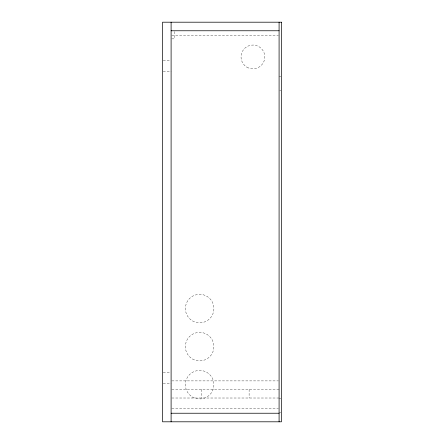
<?xml version="1.0" encoding="UTF-8"?>
<svg xmlns="http://www.w3.org/2000/svg" width="444" height="444" viewBox="0 0 444 444"><rect width="100%" height="100%" fill="white"/><g stroke="black" fill="none" stroke-linecap="round" stroke-linejoin="round"><path stroke-width="0.33" stroke-dasharray="2.22 1.67" d="M171.789 35.52L278.394 35.52M171.778 38.867L174.492 38.867L174.492 30.764M163.192 60.256L170.441 60.256M163.192 71.201L171.101 71.201M279.087 76.251L280.869 76.251M279.681 90.41L280.869 90.41M163.192 372.799L170.441 372.799M171.789 380.891L278.394 380.891M163.192 383.744L171.101 383.744M171.789 389.449L279.087 389.449M171.789 398.013L279.087 398.013M279.087 398.335L280.869 398.335M171.789 408.48L278.394 408.48M279.087 412.515L280.869 412.515M249.117 389.449L249.117 398.013M201.543 389.449L201.543 398.013M192.474 397.036A14.269 14.269 0 0 0 213.914 384.732A14.269 14.269 0 0 0 192.535 372.316A14.269 14.269 0 0 0 192.474 397.036M192.485 358.996A14.269 14.269 0 0 0 213.891 346.636A14.269 14.269 0 0 0 192.485 334.276A14.269 14.269 0 0 0 192.485 358.996M192.518 320.934A14.264 14.264 0 0 0 213.914 308.58A14.264 14.264 0 0 0 192.518 296.226A14.264 14.264 0 0 0 192.518 320.934M246.975 67.227A11.894 11.894 0 0 0 264.813 56.926A11.894 11.894 0 0 0 246.975 46.626A11.894 11.894 0 0 0 246.975 67.227"/><path stroke-width="0.67" d="M171.101 30.764L279.087 30.764M171.101 413.236L279.087 413.236M279.087 22.2L279.087 421.8M171.101 22.2L171.101 421.8M281.463 22.2L162.537 22.2L162.537 421.8L281.463 421.8L281.463 22.2"/></g></svg>
